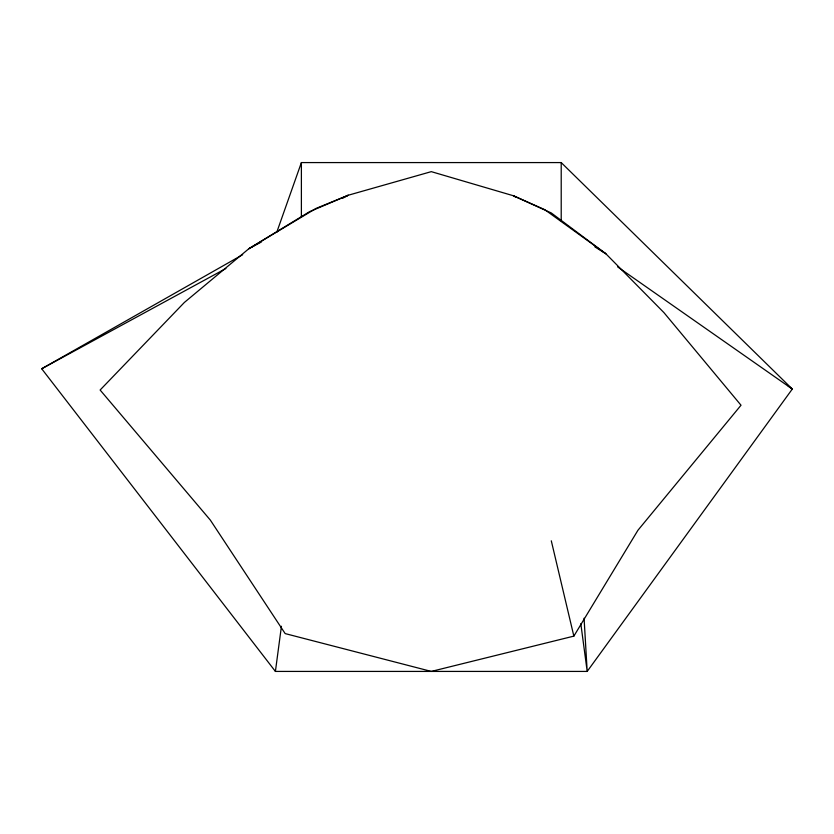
<?xml version="1.0" encoding="UTF-8"?>
<svg xmlns="http://www.w3.org/2000/svg" width="834" height="834" viewBox="0 0 834 834"><rect width="100%" height="100%" fill="white"/><g stroke="black" fill="none" stroke-linecap="round" stroke-linejoin="round"><path stroke-width="1.25" d="M276.7 232.457L301.387 162.578L561.209 162.578L792.3 389.051L587.188 671.422L275.408 671.422L281.433 626.271M573.855 636.123L637.958 530.236L741.019 405.23L663.916 312.594L605.901 253.797L551.295 212.962L513.494 195.782L431.293 171.648L348.299 195.219L316.013 208.427L248.855 248.72L184.377 302.45L100.122 390.02L210.335 520.093L285.165 633.59L431.293 671.422L573.855 636.123L551.295 540.807M275.408 671.422L41.7 368.764L242.663 254.714M41.7 368.764L225.889 268.506M261.428 241.954L248.855 248.72L309.518 211.7L348.299 195.219L342.586 198.294M515.693 197.158L513.494 195.782L544.8 209.699L605.901 253.797L594.903 246.885M617.65 266.89L792.3 389.051L788.14 385.944M580.818 623.696L587.188 671.422L584.071 618.192M561.209 162.578L561.209 220.927M301.387 162.578L301.387 217.038"/></g></svg>
